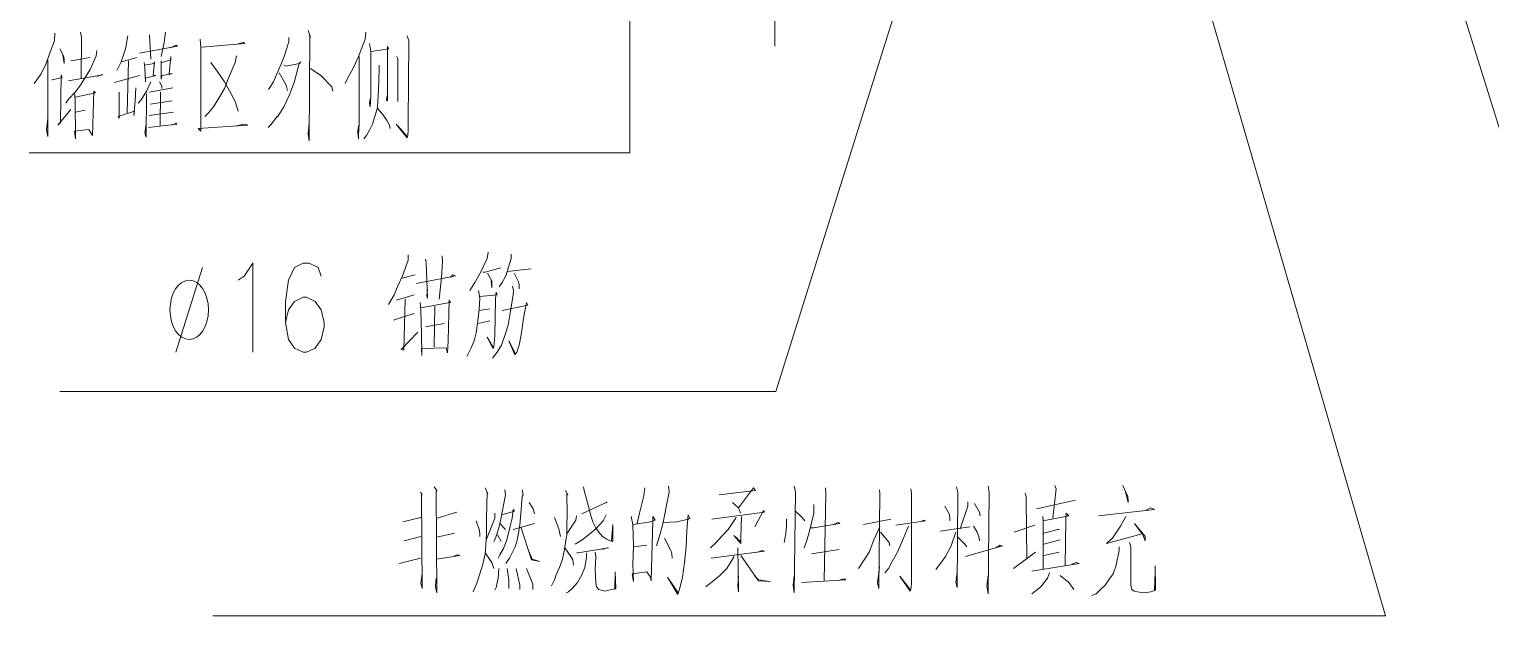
# Model space of a CAD drawing. Header units: millimetres. Extents: x -30643 to 86172, y -19411 to 63186.
# Drawn here: x 38453 to 47259, y -6364 to -2830 of the extents above; entities that cross this region are included whole.
import ezdxf

# ---------------------------------------------------------------- set-up
doc = ezdxf.new("R2010")
doc.units = ezdxf.units.MM

msp = doc.modelspace()

# ---------------------------------------------------------------- linework, layer by layer
at = {"color": 0, "lineweight": 0}
for points in [[(42951.7, -5012.7), (44250.7, -870.1)], [(46513, -870.1), (47903.5, -5323.7)], [(46625.6, -6364.5), (45368.8, -2044.6)], [(42944.7, -2342.9), (42944.7, -2932.6)], [(42072.8, -3574.4), (42072.8, -2637.8)], [(38607.9, -2853.1), (38604.4, -2900.2), (38579, -2967.8), (38553, -3041), (38524.1, -3098.7), (38483.3, -3156.4)], [(38761.3, -2847.5), (38769, -2879.1), (38765.5, -3124.7)], [(39047, -2868.6), (39032.2, -2946.7), (39006.9, -3025.5), (38980.8, -3077.6)], [(39178.6, -2863.7), (39186.3, -3010)], [(39273.6, -2847.5), (39266.5, -2910.1), (39248.2, -2993.8)], [(39482.6, -2889.7), (39486.1, -2941.8), (39486.1, -3443.5), (39471.3, -3428), (39771.1, -3406.9), (39749.2, -3402), (39702.1, -3411.8)], [(40016.6, -2879.1), (40016.6, -2905.2), (39987.1, -2999.5), (39958.2, -3067), (39925.2, -3145.8), (39895.6, -3192.3)], [(40133.5, -2836.9), (40148.2, -2879.1), (40144.7, -2863.7), (40140.5, -3501.2), (40133.5, -3459), (40140.5, -3396.3)], [(40481.1, -2847.5), (40477.6, -2889.7), (40437.4, -2993.8), (40407.9, -3056.5), (40367.8, -3129.6), (40356.5, -3156.4)], [(40729.5, -2868.6), (40740.7, -2900.2), (40737.2, -3391.4), (40737.2, -3438.6), (40733.7, -3469.5), (40729.5, -3485), (40664, -3402)], [(38637.4, -2946.7), (38659.2, -2988.9), (38662.8, -3010), (38662.8, -3036.1), (38655.7, -2983.3)], [(38860.5, -2957.2), (38857, -2988.9), (38820.4, -3072.6), (38787.3, -3124.7), (38761.3, -3166.2), (38728.9, -3208.5), (38692.3, -3250), (38674, -3276)], [(39116.6, -2973.4), (39346.7, -2931.2), (39336.2, -2926.3), (39303.1, -2941.8)], [(39248.2, -3019.9), (39248.2, -3129.6), (39251.7, -3109.2), (39314.4, -3098.7), (39296.1, -3098.7), (39306.6, -2993.8), (39306.6, -3014.9), (39251.7, -3030.4)], [(39493.1, -2936.8), (39752.8, -2915.7), (39742.2, -2910.1), (39697.9, -2920.7)], [(39702.1, -2988.9), (39694.4, -3030.4), (39676.1, -3072.6), (39650.7, -3135.3), (39628.9, -3187.3), (39595.8, -3245), (39562.8, -3297.1), (39533.2, -3333.7), (39511.4, -3354.8)], [(40441, -2993.8), (40441, -3402), (40437.4, -3464.6), (40437.4, -3490.6), (40433.2, -3448.4), (40437.4, -3411.8)], [(40506.4, -3250), (40502.9, -3276), (40506.4, -3297.1), (40510.6, -3234.5), (40510.6, -3114.2), (40510.6, -2962.9), (40502.9, -2915.7), (40510.6, -2962.9), (40620.4, -2946.7), (40612.7, -2931.2), (40612.7, -2952.3), (40612.7, -3213.4), (40612.7, -3260.5), (40605.6, -3255.6), (40609.1, -3228.9)], [(40667.5, -2993.8), (40674.6, -3010), (40674.6, -3265.5)], [(38564.3, -3014.9), (38564.3, -3475.2), (38556.5, -3432.9), (38564.3, -3365.4)], [(38820.4, -2999.5), (38702.9, -3019.9)], [(39010.4, -3025.5), (39101.9, -2999.5)], [(39050.5, -3019.9), (39043.5, -3333.7)], [(39145.5, -3030.4), (39149.7, -3062.1), (39153.2, -3145.8), (39153.2, -3124.7), (39215.2, -3109.2), (39200.4, -3109.2), (39208.1, -3025.5), (39204.6, -3036.1), (39149.7, -3046.6)], [(39548, -3030.4), (39584.6, -3083.2), (39628.9, -3145.8), (39669, -3219), (39694.4, -3265.5), (39712.7, -3323.2)], [(39987.1, -3046.6), (39998.3, -3051.5), (40082.1, -3036.1), (40089.8, -3025.5), (40078.6, -3036.1), (40049, -3150.8), (40020.2, -3228.9), (39987.1, -3297.1), (39950.5, -3354.8), (39947, -3354.8), (39906.9, -3406.9), (39892.1, -3422.4)], [(40148.2, -3067), (40210.2, -3109.2), (40276.3, -3176.8), (40283.3, -3202.8)], [(40561.3, -3046.6), (40561.3, -3072.6), (40557.8, -3197.9), (40554.3, -3260.5), (40550.7, -3302), (40536, -3354.8), (40521.2, -3402), (40502.9, -3438.6), (40484.6, -3469.5), (40469.8, -3490.6)], [(38589.6, -3135.3), (38593.1, -3135.3), (38652.2, -3119.8), (38644.5, -3103.6), (38641, -3391.4), (38626.2, -3406.9), (38702.9, -3312.6)], [(38688.8, -3140.2), (38897.1, -3103.6), (38885.8, -3103.6), (38864, -3114.2)], [(39116.6, -3109.2), (38966.8, -3150.8)], [(39186.3, -3145.8), (39160.3, -3202.8), (39127.2, -3255.6), (39108.9, -3276)], [(39237, -3145.8), (39251.7, -3171.9), (39251.7, -3187.3)], [(39958.2, -3093.1), (39983.6, -3135.3), (40001.9, -3166.2), (40008.9, -3197.9)], [(38725.4, -3208.5), (38728.9, -3255.6), (38732.4, -3490.6), (38725.4, -3443.5), (38812.7, -3432.9), (38834.5, -3469.5), (38842.2, -3202.8), (38852.8, -3213.4), (38728.9, -3239.4)], [(38995.6, -3208.5), (38995.6, -3365.4), (38988.6, -3354.8), (39087.1, -3323.2), (39083.6, -3349.2), (39090.6, -3260.5), (39094.8, -3182.4)], [(39160.3, -3219), (39156.7, -3480.1), (39149.7, -3454), (39156.7, -3402)], [(39178.6, -3208.5), (39317.9, -3182.4)], [(39244.7, -3208.5), (39241.2, -3411.8)], [(38790.8, -3318.2), (38732.4, -3328.8)], [(39321.4, -3328.8), (39175, -3349.2)], [(39182.1, -3281.6), (39314.4, -3260.5)], [(40550.7, -3307.7), (40583.8, -3344.3), (40609.1, -3380.9), (40623.9, -3406.9), (40627.4, -3428)], [(39171.5, -3422.4), (39343.2, -3402), (39336.2, -3396.3), (39314.4, -3406.9)], [(40674.6, -3411.8), (40729.5, -3475.2)], [(42072.8, -3574.4), (38453.1, -3574.4)], [(40735.8, -4190.1), (40735.8, -4221.1), (40702.7, -4315.3), (40676.7, -4372.3), (40651.4, -4430), (40618.3, -4487.7)], [(40841.4, -4216.1), (40845.6, -4236.5), (40852.6, -4451.2), (40849.1, -4435.7), (40852.6, -4399.1)], [(40940.6, -4195), (40944.1, -4231.6), (40937.1, -4325.9), (40922.3, -4456.1)], [(41218.5, -4173.9), (41211.5, -4210.5), (41170.7, -4299.2), (41138.3, -4356.9), (41108.8, -4404)], [(41357.2, -4184.5), (41357.2, -4210.5), (41324.8, -4315.3), (41302.3, -4356.9), (41284, -4382.9)], [(39497.3, -4266.1), (39336.2, -4776.3)], [(39712, -4342.1), (39747.8, -4316.8), (39801.3, -4240.1), (39801.3, -4776.3)], [(40212.3, -4316.8), (40194, -4266.1), (40140.5, -4240.1), (40104.6, -4240.1), (40051.1, -4266.1), (40015.2, -4342.1), (39997.6, -4470.2), (39997.6, -4597.5), (40015.2, -4699.6), (40051.1, -4750.9), (40104.6, -4776.3), (40122.9, -4776.3), (40176.4, -4750.9), (40212.3, -4699.6), (40229.9, -4622.9), (40229.9, -4597.5), (40212.3, -4520.8), (40176.4, -4470.2), (40122.9, -4444.1), (40104.6, -4444.1), (40051.1, -4470.2), (40015.2, -4520.8), (39997.6, -4597.5)], [(40699.2, -4330.8), (40779.4, -4309.7)], [(40786.5, -4362.5), (41020.8, -4315.3), (41006, -4309.7), (40991.9, -4325.9)], [(41185.5, -4294.2), (41200.2, -4294.2), (41295.2, -4268.2)], [(41215, -4299.2), (41240.3, -4346.3), (41240.3, -4388.5), (41236.8, -4346.3)], [(41335.3, -4289.3), (41478.2, -4273.1)], [(41375.4, -4299.2), (41401.5, -4351.9), (41405, -4367.4), (41405, -4393.5)], [(41364.9, -4378), (41371.9, -4404), (41368.4, -4430), (41350.1, -4539.8), (41338.9, -4613), (41317, -4681.3), (41298.7, -4733.3), (41273.4, -4774.8), (41243.9, -4811.4)], [(40772.4, -4430), (40666.1, -4461.7)], [(40717.5, -4456.1), (40709.8, -4764.3), (40695, -4759.4), (40794.2, -4655.2)], [(40809, -4477.2), (40812.5, -4524.3), (40816, -4665.1), (40819.5, -4796), (40816, -4754.4), (40965.9, -4748.8), (40973.6, -4780.5), (40977.2, -4707.3), (40984.2, -4461.7), (40991.9, -4477.2), (40987.7, -4477.2), (40812.5, -4508.9)], [(41160.1, -4404), (41167.2, -4451.2), (41163.6, -4518.7), (41156.6, -4587), (41145.3, -4660.1), (41134.1, -4707.3), (41115.8, -4748.8), (41090.5, -4800.9)], [(41167.2, -4440.6), (41273.4, -4430), (41265.7, -4414.6), (41262.2, -4456.1), (41258.6, -4675.6), (41255.1, -4722.8), (41251.6, -4743.9), (41247.4, -4754.4), (41211.5, -4686.2), (41247.4, -4743.9), (41211.5, -4686.2)], [(41302.3, -4524.3), (41456.4, -4492.7), (41448.6, -4477.2), (41430.3, -4571.5), (41416.3, -4670.7), (41405, -4733.3), (41390.2, -4774.8), (41379.7, -4791), (41343.1, -4707.3), (41383.2, -4785.4)], [(40772.4, -4545.4), (40764.7, -4545.4), (40647.8, -4582)], [(40896.2, -4498.3), (40892.7, -4743.9)], [(41229.1, -4513.8), (41163.6, -4524.3)], [(40955.4, -4602.4), (40841.4, -4623.6)], [(41229.1, -4587), (41160.1, -4602.4)], [(42951.7, -5012.7), (38638.1, -5012.7)], [(40809.7, -5620), (40821, -5635.4), (40816.7, -5635.4), (40821, -6199.8), (40813.2, -6168.8), (40821, -6111.1)], [(40893.4, -5588.3), (40908.2, -5609.4), (40904.7, -5615), (40908.2, -6226.5), (40901.2, -6189.9), (40901.2, -6184.3), (40904.7, -6137.2)], [(41200.9, -5593.9), (41215.7, -5630.5), (41212.2, -5620), (41208.7, -5776.9), (41208.7, -5865.6), (41204.5, -5938.7), (41200.9, -5990.8), (41186.2, -6053.4), (41167.9, -6111.1), (41149.6, -6168.8), (41127.8, -6220.9)], [(41318.5, -5604.5), (41322, -5635.4), (41318.5, -5656.6), (41295.9, -5771.3), (41285.4, -5829), (41263.6, -5891.6), (41252.3, -5917.6)], [(41424, -5604.5), (41428.2, -5635.4), (41424, -5646), (41413.4, -5771.3), (41409.9, -5818.4), (41398.7, -5876.1), (41391.6, -5917.6), (41380.4, -5949.3), (41362.1, -5985.9), (41347.3, -6016.8), (41325.5, -6048.5)], [(41683.7, -5609.4), (41698.4, -5635.4), (41691.4, -5630.5), (41694.9, -5755.8), (41691.4, -5818.4), (41691.4, -5876.1), (41683.7, -5923.3), (41676.6, -5975.3), (41665.4, -6022.5), (41647.1, -6074.5), (41628.8, -6116.8), (41618.2, -6147.7), (41599.9, -6184.3)], [(41793.4, -5588.3), (41797.7, -5609.4), (41811.7, -5661.5), (41826.5, -5719.2), (41837.8, -5761.4), (41848.3, -5798), (41866.6, -5833.9), (41884.9, -5860.6), (41907.4, -5886.7), (41932.8, -5902.1), (41951.1, -5912.7), (41969.4, -5917.6), (41969.4, -5813.5), (41962.3, -5912.7)], [(42162.9, -5593.9), (42155.8, -5641.1), (42130.5, -5745.2), (42115.7, -5807.8)], [(42305.7, -5583.4), (42309.2, -5620), (42290.9, -5708.6), (42272.6, -5802.9), (42254.3, -5870.5), (42240.3, -5917.6), (42232.5, -5943.7)], [(42609.7, -5635.4), (42829.3, -5609.4), (42818, -5593.9), (42726.5, -5714.3)], [(43062.9, -5583.4), (43070.6, -5620), (43062.9, -6226.5), (43055.8, -6179.4), (43062.9, -6126.6)], [(43250.1, -5593.9), (43253.6, -5630.5), (43242.3, -6153.4)], [(43575.2, -5604.5), (43578.7, -5630.5), (43571.6, -6199.8), (43564.6, -6168.8), (43575.2, -6069.6)], [(43765.8, -5598.9), (43769.4, -5624.9), (43769.4, -6173.8), (43765.8, -6205.4), (43761.6, -6216), (43699.7, -6126.6), (43761.6, -6205.4)], [(44039.6, -5588.3), (44047.3, -5620), (44043.8, -6194.9), (44036.1, -6163.2), (44043.8, -6100.6)], [(44230.3, -5583.4), (44237.3, -5620), (44230.3, -6231.5), (44222.5, -6184.3), (44230.3, -6121.7)], [(44453.3, -5624.9), (44460.4, -5646), (44460.4, -5661.5), (44464.6, -6022.5)], [(44632.8, -5578.4), (44639.8, -5598.9), (44621.5, -5776.9)], [(45042.3, -5578.4), (45071.9, -5646), (45075.4, -5672), (45075.4, -5682.6), (45057.1, -5609.4)], [(41464.8, -5682.6), (41490.1, -5719.2), (41497.2, -5750.9)], [(41936.3, -5677.7), (41929.2, -5682.6), (41782.9, -5750.9)], [(42689.9, -5682.6), (42726.5, -5714.3), (42737.8, -5745.2)], [(43180.4, -5693.1), (43180.4, -5745.2), (43154.4, -5855), (43136.1, -5917.6), (43122, -5954.2)], [(43970.6, -5703.7), (43996, -5750.9), (43999.5, -5771.3), (43999.5, -5792.4)], [(44109.2, -5677.7), (44109.2, -5703.7), (44062.1, -5839.5)], [(44149.4, -5688.2), (44178.9, -5740.3), (44182.4, -5761.4)], [(44523, -5719.2), (44756.6, -5667.1)], [(44896, -5761.4), (45232.3, -5724.8), (45210.5, -5714.3), (45177.4, -5729.7)], [(40813.2, -5771.3), (40703.4, -5798)], [(41029.2, -5740.3), (40911.7, -5776.9)], [(41146, -5792.4), (41164.3, -5844.4), (41167.9, -5865.6), (41167.9, -5886.7)], [(41259.3, -5745.2), (41259.3, -5776.9), (41208.7, -5902.1)], [(41300.2, -5755.8), (41376.9, -5734.7), (41369.1, -5724.8), (41362.1, -5776.9), (41350.8, -5824), (41340.3, -5865.6), (41329, -5912.7), (41310.7, -5959.8), (41288.9, -5996.4), (41277.6, -6016.8)], [(41288.9, -5807.8), (41322, -5844.4)], [(41369.1, -5844.4), (41497.2, -5807.8)], [(41618.2, -5771.3), (41643.6, -5839.5), (41654.8, -5886.7)], [(41749.8, -5761.4), (41746.3, -5787.4), (41691.4, -5870.5)], [(41929.2, -5755.8), (41910.9, -5792.4), (41866.6, -5839.5), (41830, -5870.5), (41789.9, -5902.1), (41768.1, -5917.6), (41742.8, -5933.8)], [(42079.1, -5766.3), (42090.4, -5813.5), (42093.9, -5943.7), (42090.4, -6053.4), (42093.9, -6158.3), (42086.2, -6111.1), (42174.1, -6100.6), (42195.9, -6132.2), (42199.5, -6153.4), (42203.7, -6007), (42210.7, -5792.4), (42210.7, -5766.3), (42225.5, -5787.4), (42195.9, -5798), (42093.9, -5813.5)], [(42272.6, -5802.9), (42353.6, -5798), (42357.1, -5798), (42423.2, -5781.8), (42433.8, -5776.9), (42423.2, -5755.8), (42415.5, -5850.1), (42412, -5949.3), (42400.7, -6043.6), (42390.2, -6132.2), (42375.4, -6189.9), (42360.6, -6236.4), (42298.7, -6132.2), (42364.1, -6226.5)], [(42711.7, -5771.3), (42664.6, -5844.4), (42624.5, -5886.7), (42591.4, -5923.3), (42558.3, -5954.2)], [(42565.4, -5781.8), (42884.1, -5740.3), (42876.4, -5729.7), (42825, -5829)], [(42744.8, -5766.3), (42741.3, -5891.6), (42741.3, -5928.2), (42697.7, -5881), (42737.8, -5917.6)], [(43015.7, -5781.8), (43015.7, -5829), (43012.2, -5865.6), (43008, -5891.6), (43000.9, -5923.3)], [(43070.6, -5734.7), (43110.7, -5771.3), (43125.5, -5792.4)], [(43162.1, -5833.9), (43180.4, -5833.9), (43337.3, -5807.8), (43326.8, -5802.9), (43297.2, -5813.5)], [(43480.2, -5813.5), (43644.8, -5781.8)], [(43674.4, -5818.4), (43853.1, -5792.4), (43842.5, -5787.4), (43820.7, -5798)], [(44559.6, -5766.3), (44563.1, -5792.4), (44563.1, -6085.1)], [(44563.1, -5792.4), (44716.5, -5761.4), (44701.7, -5745.2), (44698.2, -5787.4), (44694.7, -6059.1)], [(45060.6, -5766.3), (45027.5, -5824), (44980.4, -5897.2), (44950.8, -5923.3), (44943.8, -5928.2), (45159.1, -5870.5), (45112, -5807.8), (45177.4, -5886.7), (45177.4, -5912.7), (45163.4, -5876.1)], [(40711.2, -5912.7), (40813.2, -5886.7)], [(40908.2, -5891.6), (41014.5, -5865.6)], [(41274.1, -5876.1), (41295.9, -5917.6)], [(41417, -5833.9), (41478.9, -6027.4), (41530.3, -6038), (41483.1, -6022.5), (41460.6, -5970.4)], [(42280.4, -5897.2), (42320.5, -5975.3), (42324, -5990.8), (42327.5, -6016.8)], [(43578.7, -5829), (43542.1, -5907.1), (43513.2, -5980.3), (43483.7, -6027.4), (43450.6, -6080.2)], [(43582.9, -5860.6), (43633.6, -5923.3), (43637.8, -5943.7)], [(43751.1, -5824), (43721.5, -5897.2), (43684.9, -5980.3), (43651.9, -6038), (43630, -6080.2), (43608.2, -6106.2)], [(44036.1, -5860.6), (44007.2, -5943.7), (43974.1, -6007), (43944.6, -6048.5), (43915.7, -6085.1)], [(43941.1, -5855), (44120.5, -5829)], [(44043.8, -5886.7), (44090.9, -5933.8), (44102.2, -5949.3)], [(44142.3, -5824), (44164.1, -5860.6), (44175.4, -5886.7), (44178.9, -5912.7)], [(44511.7, -5818.4), (44387.2, -5860.6)], [(44658.1, -5844.4), (44651.1, -5844.4), (44566.6, -5865.6)], [(41200.9, -5985.9), (41241, -6043.6), (41252.3, -6080.2)], [(41680.1, -5954.2), (41716.7, -6007), (41728, -6027.4), (41731.5, -6059.1)], [(41811.7, -5985.9), (41811.7, -6011.9), (41801.2, -6074.5), (41782.9, -6116.8), (41756.8, -6163.2), (41724.5, -6199.8), (41702, -6220.9), (41687.9, -6226.5)], [(41753.3, -5985.9), (41761.1, -5985.9), (41944, -5954.2), (41936.3, -5954.2), (41907.4, -5964.8)], [(41863.1, -5980.3), (41866.6, -6007), (41863.1, -6085.1), (41866.6, -6163.2), (41870.8, -6189.9), (41884.9, -6205.4), (41899.7, -6210.4), (41921.5, -6216), (41987.7, -6199.8), (41984.1, -6100.6), (41980.6, -6205.4)], [(42093.9, -5949.3), (42174.1, -5938.7)], [(42561.9, -6016.8), (42884.1, -5975.3), (42869.4, -5970.4), (42843.3, -5980.3)], [(42723, -5954.2), (42726.5, -6220.9), (42723, -6184.3), (42726.5, -6126.6)], [(43165.6, -5990.8), (43333.8, -5964.8)], [(44094.5, -6007), (44318.2, -5943.7), (44303.5, -5938.7), (44277.4, -5954.2)], [(44383.7, -6080.2), (44515.3, -5980.3)], [(44566.6, -5933.8), (44665.1, -5907.1)], [(44658.1, -5980.3), (44566.6, -6001.4)], [(45020.5, -5949.3), (45020.5, -5970.4), (45002.2, -6059.1), (44983.9, -6111.1), (44962.1, -6142.8), (44936.1, -6179.4), (44907.2, -6205.4), (44881.2, -6231.5), (44855.8, -6242)], [(45082.4, -5923.3), (45090.2, -5949.3), (45090.2, -6048.5), (45090.2, -6137.2), (45090.2, -6179.4), (45097.2, -6205.4), (45112, -6216), (45130.3, -6220.9), (45166.9, -6226.5), (45210.5, -6220.9), (45240.1, -6210.4), (45240.1, -6194.9), (45236.5, -6064)], [(40809.7, -6016.8), (40681.6, -6048.5)], [(40908.2, -6022.5), (41047.5, -6001.4), (41036.3, -5996.4), (41014.5, -6001.4)], [(42701.2, -6007), (42656.8, -6080.2), (42613.2, -6121.7), (42569.6, -6158.3), (42528.8, -6189.9)], [(42741.3, -6001.4), (42847.5, -6153.4), (42916.5, -6158.3), (42913, -6158.3), (42847.5, -6147.7), (42825, -6126.6)], [(44493.5, -6095.7), (44779.1, -6048.5), (44760.8, -6043.6), (44734.8, -6053.4)], [(41281.9, -6080.2), (41277.6, -6137.2), (41270.6, -6173.8), (41267.1, -6194.9), (41259.3, -6210.4)], [(41332.5, -6080.2), (41343.8, -6147.7), (41343.8, -6199.8)], [(41387.4, -6080.2), (41409.9, -6179.4), (41409.9, -6205.4)], [(41450, -6080.2), (41486.6, -6173.8), (41486.6, -6205.4)], [(43107.2, -6163.2), (43373.9, -6147.7), (43363.3, -6142.8), (43337.3, -6147.7)], [(44599.7, -6106.2), (44588.4, -6137.2), (44548.3, -6189.9), (44493.5, -6231.5)], [(44665.1, -6121.7), (44716.5, -6163.2), (44746.1, -6205.4)], [(45236.5, -6100.6), (45232.3, -6210.4)], [(46625.6, -6364.5), (39560, -6364.5)]]:
    msp.add_lwpolyline(points, dxfattribs=at)
msp.add_ellipse((39417.1, -4520.8), major_axis=(0, 178.7), ratio=0.649606, start_param=0, end_param=6.283185, dxfattribs=at)

doc.saveas('drawing.dxf')
